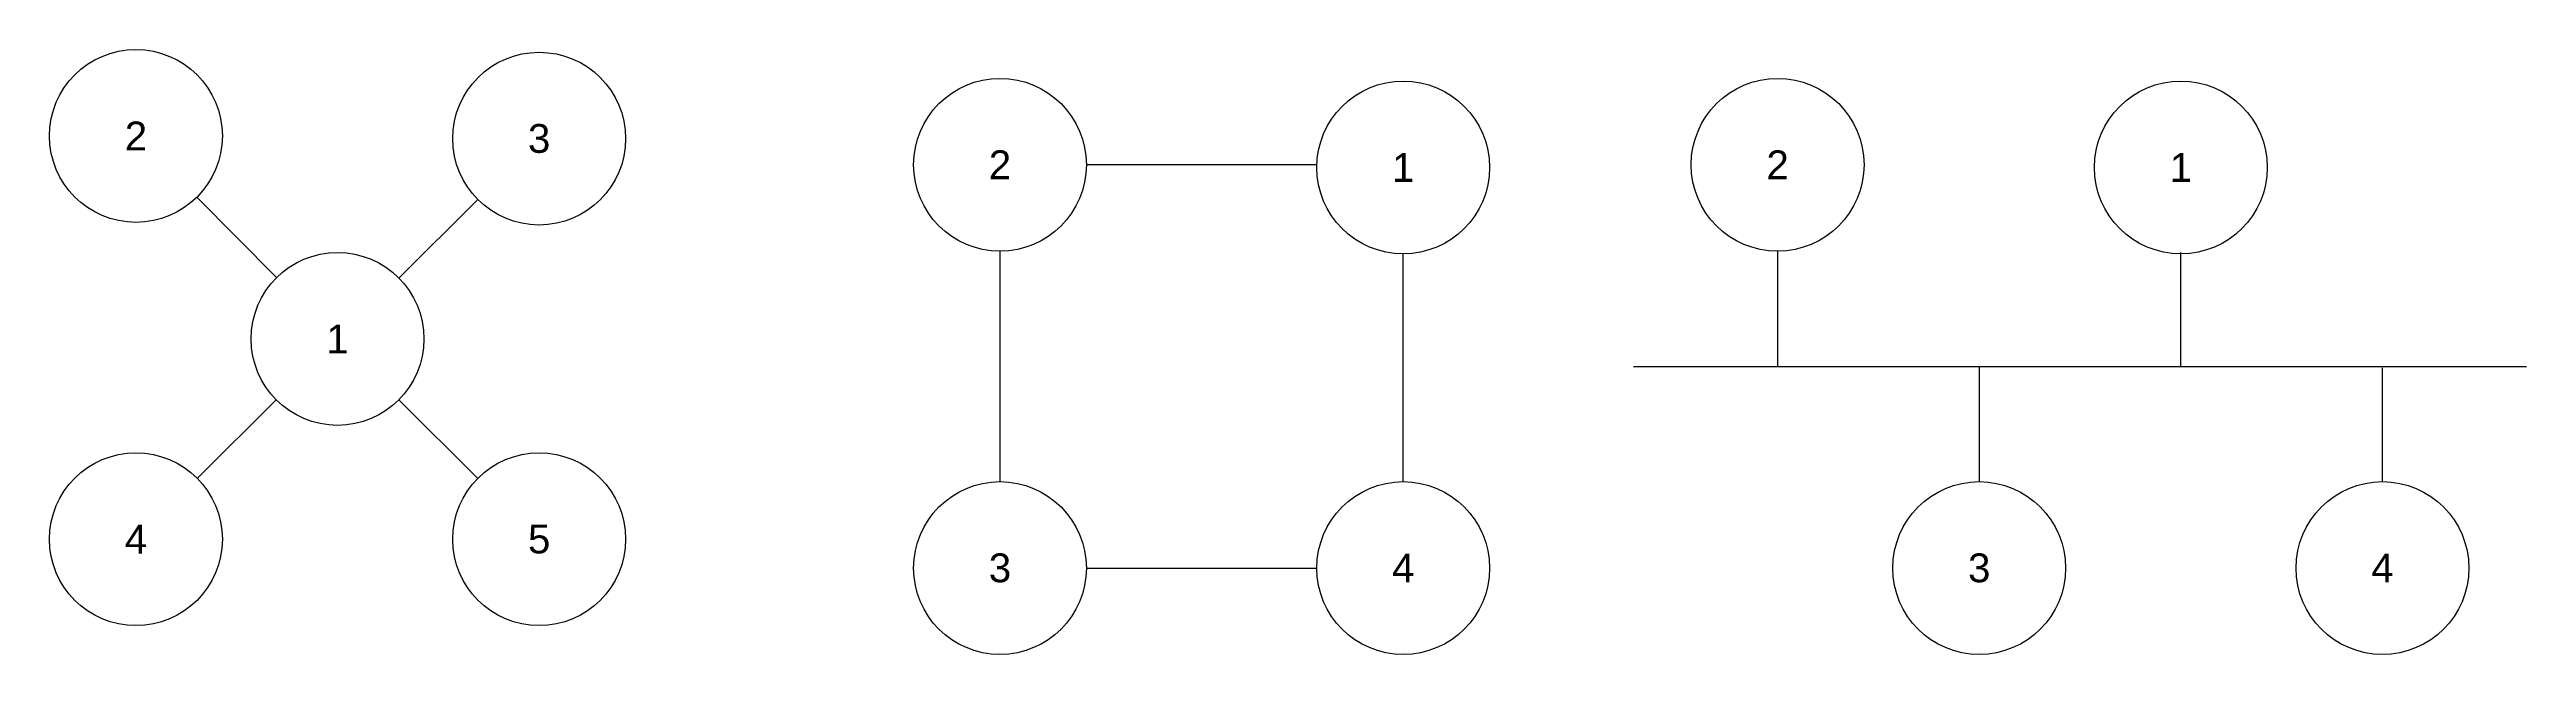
# Model space of a CAD drawing. Header units: millimetres. Extents: x 0 to 1860, y -6 to 270.
# Drawn here: x 1000 to 1860, y 40 to 250 of the extents above; entities that cross this region are included whole.
import ezdxf

# ---------------------------------------------------------------- set-up
doc = ezdxf.new("R2010")
doc.units = ezdxf.units.MM
doc.styles.get("Standard").update_dxf_attribs({"font": 'arial.ttf'})

msp = doc.modelspace()

# ---------------------------------------------------------------- linework, layer by layer
for p, q in [((1440.01, 210), (1360, 210)), ((1051.14, 198.72), (1078.86, 170.82)), ((1121.28, 170.68), (1148.72, 197.93)), ((1330, 180), (1330, 100)), ((1470, 100), (1470, 179.07)), ((1600, 180), (1600, 140)), ((1740, 140), (1740, 179.53)), ((1550, 140), (1860, 140)), ((1670, 140), (1670, 100)), ((1810, 100), (1810, 139.53)), ((1051.28, 101.14), (1078.72, 128.39)), ((1121.28, 128.39), (1148.72, 101.14)), ((1360, 70), (1440, 70))]:
    msp.add_line(p, q)
for centre in [(1030, 220), (1170, 219.07), (1330, 210), (1470, 209.07), (1600, 210), (1740, 209.07), (1100, 149.53), (1030, 80), (1170, 80), (1330, 70), (1470, 70), (1670, 70), (1810, 70)]:
    msp.add_circle(centre, 30)

# ---------------------------------------------------------------- texts
at = {"char_height": 2.5, "attachment_point": 5}
for s, insert in [('{\\H4x;2}', (1030, 220)), ('{\\H4x;3}', (1170, 219.07)), ('{\\H4x;2}', (1330, 210)), ('{\\H4x;2}', (1600, 210)), ('{\\H4x;1}', (1470, 209.07)), ('{\\H4x;1}', (1740, 209.07)), ('{\\H4x;1}', (1100, 149.53)), ('{\\H4x;4}', (1030, 80)), ('{\\H4x;5}', (1170, 80)), ('{\\H4x;3}', (1330, 70)), ('{\\H4x;4}', (1470, 70)), ('{\\H4x;3}', (1670, 70)), ('{\\H4x;4}', (1810, 70))]:
    msp.add_mtext_dynamic_manual_height_columns(s, width=30, gutter_width=12.5, heights=[0], dxfattribs=dict(at, insert=insert))

doc.saveas('drawing.dxf')
